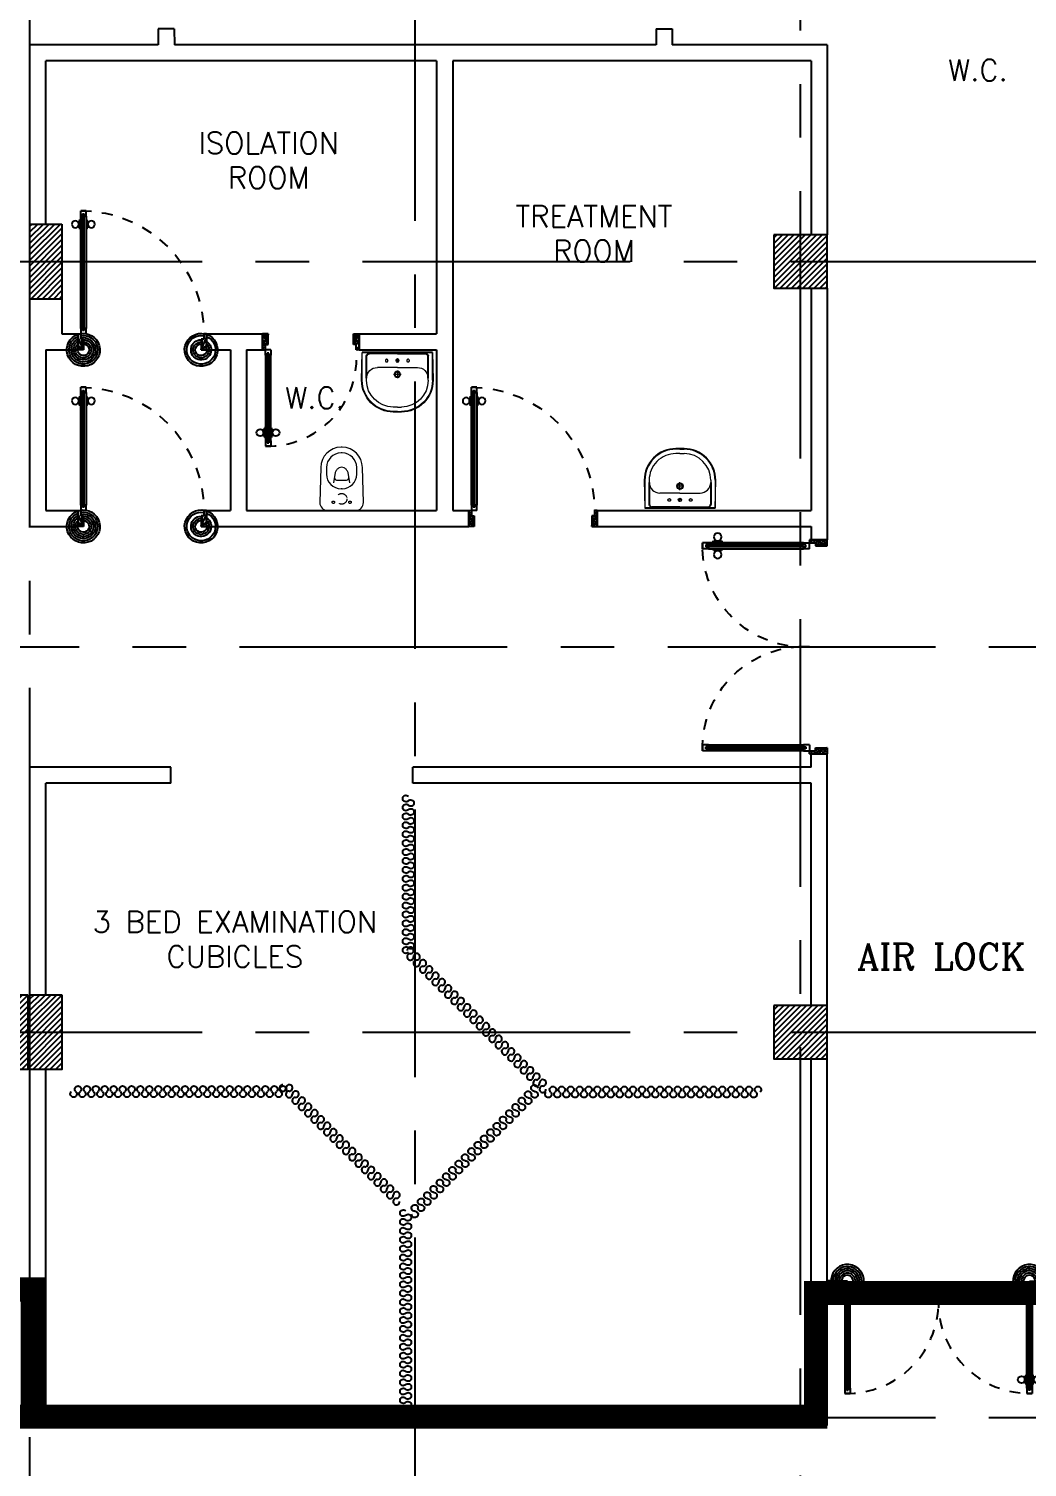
# Model space of a CAD drawing. Extents: x 417819.9 to 417911.9, y 43448 to 43539.2.
# Drawn here: x 417873.49 to 417882.81, y 43507.23 to 43520.67 of the extents above; entities that cross this region are included whole.
import ezdxf
from ezdxf.enums import TextEntityAlignment as Align

# ---------------------------------------------------------------- set-up
doc = ezdxf.new("R2010")
doc.units = 0
doc.header["$MEASUREMENT"] = 0
for name, pattern in [('CENTERX2', [4, 2.5, -0.5, 0.5, -0.5]), ('DASHED', [0.75, 0.5, -0.25]), ('HIDDEN', [0.375, 0.25, -0.125]), ('HIDDEN2', [0.1875, 0.125, -0.0625])]:
    doc.linetypes.add(name, pattern=pattern)
doc.layers.get('0').update_dxf_attribs({"linetype": 'CONTINUOUS'})
for name, color, linetype in [('AXES', 11, 'CENTERX2'), ('COL', 2, 'CONTINUOUS'), ('DOOR', 4, 'CONTINUOUS'), ('DOOR-DIM', 3, 'CONTINUOUS'), ('EJ', 8, 'CONTINUOUS'), ('FHC', 2, 'CONTINUOUS'), ('firezone', 4, 'CONTINUOUS'), ('FIX', 3, 'CONTINUOUS'), ('HAT', 8, 'CONTINUOUS'), ('RM-NAME', 2, 'CONTINUOUS'), ('TXT', 2, 'CONTINUOUS'), ('WALL', 2, 'CONTINUOUS')]:
    doc.layers.add(name, color=color, linetype=linetype)
doc.layers.get('DOOR-DIM').off()
doc.layers.get('EJ').off()
doc.styles.add('ROMANC', font='romanc', dxfattribs={"height": 0.1})
doc.styles.add('ROMANS', font='ROMANS.shx', dxfattribs={"width": 0.6})
doc.styles.get("Standard").update_dxf_attribs({"font": 'TXT.shx'})
doc.linetypes.add('SMOKE', pattern='A,0.5,-0.2,["SMOKE",Standard,S=0.1,R=0,X=-0.1,Y=-0.05],-0.5', length=1.2)

# ---------------------------------------------------------------- blocks, each defined once
blk = doc.blocks.new('RM1')
at = {"layer": 'RM-NAME', "style": 'ROMANS'}
for tag, p in [('ROOMNAME1', (0, 324)), ('ROOMNAME2', (0, 0))]:
    blk.add_attdef(tag, text='', height=200, dxfattribs=at).set_placement(p, align=Align.MIDDLE)
blk = doc.blocks.new('A$C272A55A0')
at = {"layer": 'DOOR', "color": 0, "linetype": 'ByBlock'}
for p, q in [((0, 900), (0, 1050)), ((50, 1050), (0, 1050)), ((50, 950), (50, 1050)), ((1750, 950), (1750, 1050)), ((1750, 1050), (1800, 1050)), ((1800, 1050), (1800, 900)), ((0, 900), (25, 900)), ((25, 950), (50, 950)), ((25, 900), (25, 950)), ((75, 900), (25, 900)), ((25, 850), (25, 900)), ((42, 850), (25, 850)), ((58, 870), (42, 870)), ((42, 870), (42, 850)), ((58, 850), (58, 870)), ((75, 850), (58, 850)), ((75, 900), (75, 850)), ((1725, 900), (1775, 900)), ((1725, 900), (1725, 850)), ((1725, 850), (1742, 850)), ((1742, 870), (1758, 870)), ((1742, 850), (1742, 870)), ((1775, 950), (1750, 950)), ((1758, 870), (1758, 850)), ((1758, 850), (1775, 850)), ((1775, 900), (1775, 950)), ((1800, 900), (1775, 900)), ((1775, 850), (1775, 900)), ((1718, 160), (1709, 160)), ((1709, 95), (1709, 160)), ((1725, 173), (1718, 173)), ((1718, 173), (1718, 83)), ((1718, 95), (1718, 160)), ((1775, 173), (1782, 173)), ((1782, 173), (1782, 83)), ((1782, 160), (1791, 160)), ((1782, 95), (1782, 160)), ((1791, 95), (1791, 160)), ((25, 50), (42, 50)), ((25, 50), (25, 0)), ((25, 0), (75, 0)), ((75, 0), (25, 0)), ((42, 50), (42, 30)), ((42, 30), (58, 30)), ((58, 50), (75, 50)), ((58, 50), (58, 30)), ((75, 50), (75, 0)), ((1718, 95), (1709, 95)), ((1725, 83), (1718, 83)), ((1742, 50), (1725, 50)), ((1725, 50), (1725, 0)), ((1775, 0), (1725, 0)), ((1725, 0), (1775, 0)), ((1742, 50), (1742, 30)), ((1758, 30), (1742, 30)), ((1775, 50), (1758, 50)), ((1758, 50), (1758, 30)), ((1775, 83), (1782, 83)), ((1775, 50), (1775, 0)), ((1782, 95), (1791, 95))]:
    blk.add_line(p, q, dxfattribs=at)
at = {"layer": 'DOOR', "color": 9, "linetype": 'ByBlock'}
for p, q in [((50, 1050), (0, 1010)), ((50, 1050), (0, 937)), ((50, 1050), (37, 950)), ((1750, 1050), (1800, 1010)), ((1750, 1050), (1800, 937)), ((1750, 1050), (1763, 950))]:
    blk.add_line(p, q, dxfattribs=at)
at = {"layer": 'DOOR', "linetype": 'ByBlock'}
for p, q in [((25, 850), (25, 50)), ((42, 850), (42, 50)), ((58, 850), (58, 50)), ((75, 50), (75, 850)), ((1725, 50), (1725, 850)), ((1742, 850), (1742, 50)), ((1758, 850), (1758, 50)), ((1775, 850), (1775, 50))]:
    blk.add_line(p, q, dxfattribs=at)
at = {"layer": 'DOOR', "color": 0, "linetype": 'ByBlock'}
for centre in [(1676, 128), (1824, 128)]:
    blk.add_circle(centre, 32.4, dxfattribs=at)
at = {"layer": 'DOOR', "color": 9, "linetype": 'ByBlock'}
for centre, radius, start, end in [((50, 1050), 54.4, 203.2074, 270), ((50, 1050), 74.4, 227.7764, 270), ((50, 1050), 94.4, 238.0182, 270), ((50, 1050), 34.4, 180, 270), ((50, 1050), 14.4, 180, 270), ((1750, 1050), 14.4, 270, 0), ((1750, 1050), 34.4, 270, 0), ((1750, 1050), 54.4, 270, 336.7926), ((1750, 1050), 74.4, 270, 312.2236), ((1750, 1050), 94.4, 270, 301.9818), ((50, 1050), 114, 244.0838, 257.3774), ((50, 1050), 134, 248.1598, 259.28), ((50, 1050), 154, 251.1053, 256.2858), ((1750, 1050), 114, 282.6226, 295.9162), ((1750, 1050), 134, 280.72, 291.8402), ((1750, 1050), 154, 283.7142, 288.8947)]:
    blk.add_arc(centre, radius, start, end, dxfattribs=at)
at = {"layer": 'DOOR', "linetype": 'HIDDEN', "ltscale": 0.5}
for centre, start, end in [((50, 851), 268.3174, 3.2965), ((1750, 851), 176.7035, 271.6826)]:
    blk.add_arc(centre, 851, start, end, dxfattribs=at)
at = {"layer": 'WALL', "linetype": 'ByBlock'}
blk.add_line((1800, 900), (1800, 1050), dxfattribs=at)
blk = doc.blocks.new('*X750')
at = {"color": 0}
for p, q in [((73379, 55136), (73844, 55601)), ((73379, 55189), (73791, 55601)), ((73379, 55242), (73738, 55601)), ((73379, 55295), (73685, 55601)), ((73379, 55348), (73632, 55601)), ((73379, 55401), (73579, 55601)), ((73379, 55454), (73526, 55601)), ((73379, 55507), (73473, 55601)), ((73379, 55560), (73420, 55601)), ((73397, 55101), (73879, 55583)), ((73450, 55101), (73879, 55530)), ((73503, 55101), (73879, 55477)), ((73556, 55101), (73879, 55424)), ((73610, 55101), (73879, 55371)), ((73663, 55101), (73879, 55318)), ((73716, 55101), (73879, 55265)), ((73769, 55101), (73879, 55212)), ((73822, 55101), (73879, 55159)), ((73875, 55101), (73879, 55106))]:
    blk.add_line(p, q, dxfattribs=at)
blk = doc.blocks.new('COL50')
at = {"layer": 'COL'}
blk.add_lwpolyline([(-250, 250), (-250, -250), (250, -250), (250, 250)], close=True, dxfattribs=at)
blk = doc.blocks.new('*X749')
at = {"color": 0}
for p, q in [((73379, 62348), (73832, 62801)), ((73379, 62401), (73779, 62801)), ((73379, 62454), (73726, 62801)), ((73379, 62507), (73673, 62801)), ((73379, 62560), (73620, 62801)), ((73379, 62614), (73567, 62801)), ((73379, 62667), (73514, 62801)), ((73379, 62720), (73461, 62801)), ((73379, 62773), (73408, 62801)), ((73385, 62301), (73879, 62795)), ((73438, 62301), (73879, 62742)), ((73491, 62301), (73879, 62689)), ((73544, 62301), (73879, 62636)), ((73597, 62301), (73879, 62583)), ((73650, 62301), (73879, 62530)), ((73703, 62301), (73879, 62477)), ((73756, 62301), (73879, 62424)), ((73809, 62301), (73879, 62371)), ((73862, 62301), (73879, 62318))]:
    blk.add_line(p, q, dxfattribs=at)
blk = doc.blocks.new('C11')
at = {"layer": 'HAT'}
h = blk.add_hatch(dxfattribs=at)
h.set_pattern_fill('ANSI31', color=256, scale=300, style=0)
h.set_pattern_definition([(45, (-383765.23, -62181), (-26.5165043, 26.5165043), [])])
h.paths.add_polyline_path([(-20, 350), (-20, 700), (-320, 700), (-320, 350)])
h.paths.add_polyline_path([(-320, 0), (-20, 0), (-20, 350), (-320, 350)])
h = blk.add_hatch(dxfattribs=at)
h.set_pattern_fill('ANSI31', color=256, scale=300, style=0)
h.set_pattern_definition([(45, (-383445.23, -62181), (-26.5165043, 26.5165043), [])])
h.paths.add_polyline_path([(300, 350), (300, 700), (0, 700), (0, 350)])
h.paths.add_polyline_path([(0, 0), (300, 0), (300, 350), (0, 350)])
at = {"layer": 'COL'}
for points in [[(-20, 700), (-20, 0), (-320, 0), (-320, 700)], [(300, 700), (300, 0), (0, 0), (0, 700)]]:
    blk.add_lwpolyline(points, close=True, dxfattribs=at)
blk = doc.blocks.new('DOOR100')
at = {"layer": 'DOOR', "color": 7, "linetype": 'ByBlock'}
for p, q in [((-82, 1128), (-82, 1218)), ((-75, 1218), (-82, 1218)), ((-75, 1250), (-75, 1300)), ((-75, 1300), (-25, 1300)), ((-25, 1300), (-75, 1300)), ((-58, 1250), (-75, 1250)), ((-58, 1250), (-58, 1270)), ((-42, 1270), (-58, 1270)), ((-42, 1250), (-42, 1270)), ((-25, 1250), (-42, 1250)), ((-25, 1250), (-25, 1300)), ((-25, 1218), (-18, 1218)), ((-18, 1128), (-18, 1218)), ((-91, 1205), (-91, 1140)), ((-82, 1205), (-91, 1205)), ((-82, 1140), (-91, 1140)), ((-82, 1205), (-82, 1140)), ((-75, 1128), (-82, 1128)), ((-25, 1128), (-18, 1128)), ((-18, 1205), (-18, 1140)), ((-18, 1205), (-9, 1205)), ((-18, 1140), (-9, 1140)), ((-9, 1205), (-9, 1140)), ((-1200, 0), (-1200, 150)), ((-1200, 150), (-1175, 150)), ((-1200, 150), (-1200, 0)), ((-1175, 150), (-1175, 100)), ((-75, 200), (-58, 200)), ((-75, 150), (-75, 200)), ((-75, 150), (-25, 150)), ((-58, 200), (-58, 180)), ((-58, 180), (-42, 180)), ((-42, 200), (-25, 200)), ((-42, 180), (-42, 200)), ((-25, 200), (-25, 150)), ((0, 150), (-25, 150)), ((-25, 150), (-25, 100)), ((0, 0), (0, 150)), ((0, 150), (0, 0)), ((-1150, 0), (-1200, 114)), ((-1150, 0), (-1200, 40)), ((-1150, 0), (-1200, 0)), ((-1175, 100), (-1150, 100)), ((-1150, 0), (-1163, 100)), ((-1150, 100), (-1150, 0)), ((-50, 0), (0, 114)), ((-50, 100), (-50, 0)), ((-50, 0), (-37, 100)), ((-25, 100), (-50, 100)), ((-50, 0), (0, 40)), ((-50, 0), (0, 0))]:
    blk.add_line(p, q, dxfattribs=at)
at = {"layer": 'DOOR', "linetype": 'ByBlock'}
for p, q in [((-75, 1250), (-75, 200)), ((-58, 200), (-58, 1250)), ((-42, 200), (-42, 1250)), ((-25, 200), (-25, 1250))]:
    blk.add_line(p, q, dxfattribs=at)
at = {"layer": 'DOOR', "color": 7, "linetype": 'ByBlock'}
for centre in [(-124, 1173), (24, 1173)]:
    blk.add_circle(centre, 32.4, dxfattribs=at)
at = {"layer": 'DOOR', "linetype": 'HIDDEN', "ltscale": 0.5}
blk.add_arc((-25, 150), 1150, 90, 180, dxfattribs=at)
at = {"layer": 'DOOR', "color": 7, "linetype": 'ByBlock'}
for centre, radius, start, end in [((-1150, 0), 154, 103.7142, 108.8947), ((-50, 0), 154, 71.1053, 76.2858), ((-1150, 0), 134, 100.72, 111.8402), ((-1150, 0), 94.4, 90, 121.9818), ((-1150, 0), 74.4, 90, 132.2236), ((-1150, 0), 54.4, 90, 156.7926), ((-1150, 0), 34.4, 90, 180), ((-1150, 0), 14.4, 90, 180), ((-50, 0), 94.4, 58.0182, 90), ((-50, 0), 74.4, 47.7764, 90), ((-50, 0), 54.4, 23.2074, 90), ((-50, 0), 34.4, 0, 90), ((-50, 0), 14.4, 0, 90), ((-50, 0), 134, 68.1598, 79.28), ((-50, 0), 114, 64.0838, 77.3774)]:
    blk.add_arc(centre, radius, start, end, dxfattribs=at)
blk = doc.blocks.new('DOOR90')
at = {"layer": 'DOOR', "color": 7, "linetype": 'ByBlock'}
for p, q in [((-150, 0), (0, 0)), ((-150, 0), (-150, -25)), ((0, -50), (-114, 0)), ((0, -50), (-40, 0)), ((0, -50), (0, 0)), ((-1000, -25), (-1050, -25)), ((-1050, -75), (-1050, -25)), ((-1050, -25), (-1050, -75)), ((-1000, -75), (-1050, -75)), ((-1000, -42), (-1020, -42)), ((-1020, -42), (-1020, -58)), ((-1000, -58), (-1020, -58)), ((-1000, -25), (-1000, -42)), ((-1000, -58), (-1000, -75)), ((-878, -18), (-968, -18)), ((-968, -25), (-968, -18)), ((-968, -75), (-968, -82)), ((-878, -82), (-968, -82)), ((-955, -9), (-890, -9)), ((-955, -18), (-955, -9)), ((-955, -18), (-890, -18)), ((-955, -82), (-890, -82)), ((-955, -82), (-955, -91)), ((-955, -91), (-890, -91)), ((-890, -18), (-890, -9)), ((-890, -82), (-890, -91)), ((-878, -25), (-878, -18)), ((-878, -75), (-878, -82)), ((-200, -25), (-150, -25)), ((-200, -42), (-200, -25)), ((-180, -42), (-200, -42)), ((-200, -58), (-180, -58)), ((-200, -75), (-200, -58)), ((-150, -75), (-200, -75)), ((-180, -58), (-180, -42)), ((-150, -25), (-100, -25)), ((-150, -75), (-150, -25)), ((-100, -25), (-100, -50)), ((0, -50), (-100, -37)), ((-100, -50), (0, -50)), ((-150, -875), (-100, -875)), ((-150, -900), (-150, -875)), ((-150, -900), (0, -900)), ((0, -900), (-150, -900)), ((0, -850), (-114, -900)), ((-100, -875), (-100, -850)), ((0, -850), (-100, -863)), ((-100, -850), (0, -850)), ((0, -850), (-40, -900)), ((0, -850), (0, -900))]:
    blk.add_line(p, q, dxfattribs=at)
at = {"layer": 'DOOR', "linetype": 'ByBlock'}
for p, q in [((-200, -25), (-1000, -25)), ((-200, -42), (-1000, -42)), ((-200, -58), (-1000, -58)), ((-1000, -75), (-200, -75))]:
    blk.add_line(p, q, dxfattribs=at)
at = {"layer": 'DOOR', "color": 7, "linetype": 'ByBlock'}
for centre in [(-923, 24), (-923, -124)]:
    blk.add_circle(centre, 32.4, dxfattribs=at)
for centre, radius, start, end in [((0, -50), 154, 161.1053, 166.2858), ((0, -50), 94.4, 148.0182, 180), ((0, -50), 134, 158.1598, 169.28), ((0, -50), 114, 154.0838, 167.3774), ((0, -50), 74.4, 137.7764, 180), ((0, -50), 54.4, 113.2074, 180), ((0, -50), 34.4, 90, 180), ((0, -50), 14.4, 90, 180), ((0, -850), 154, 193.7142, 198.8947), ((0, -850), 134, 190.72, 201.8402), ((0, -850), 94.4, 180, 211.9818), ((0, -850), 74.4, 180, 222.2236), ((0, -850), 54.4, 180, 246.7926), ((0, -850), 34.4, 180, 270), ((0, -850), 14.4, 180, 270)]:
    blk.add_arc(centre, radius, start, end, dxfattribs=at)
at = {"layer": 'DOOR', "linetype": 'HIDDEN', "ltscale": 0.5}
blk.add_arc((-222, -50), 828, 178.2701, 275.003, dxfattribs=at)
blk = doc.blocks.new('HF16162-P')
at = {"color": 8}
for centre, start, end in [((-0.04, 0.037), 313.5684, 226.4316), ((0.11, 0.037), 313.5684, 226.4316), ((0.261, 0.037), 313.5684, 226.4316), ((0.411, 0.037), 313.5684, 226.4316), ((0.562, 0.037), 313.5684, 226.4316), ((0.712, 0.037), 313.5684, 226.4316), ((0.863, 0.037), 313.5684, 226.4316), ((1.013, 0.037), 313.5684, 226.4316), ((1.164, 0.037), 313.5684, 226.4316), ((1.314, 0.037), 313.5684, 226.4316), ((1.465, 0.037), 313.5684, 226.4316), ((1.615, 0.037), 313.5684, 226.4316), ((1.766, 0.037), 313.5684, 226.4316), ((1.916, 0.037), 313.5684, 226.4316), ((2.067, 0.037), 313.5684, 226.4316), ((2.217, 0.037), 313.5684, 226.4316), ((2.368, 0.037), 313.5684, 226.4316), ((2.518, 0.037), 313.5684, 226.4316), ((2.669, 0.037), 313.5684, 226.4316), ((2.819, 0.037), 313.5684, 226.4316), ((2.97, 0.037), 313.5684, 226.4316), ((3.12, 0.037), 313.5684, 226.4316), ((3.27, 0.037), 313.5684, 226.4316), ((3.421, 0.037), 313.5684, 226.4316), ((0.035, -0.042), 133.5684, 46.4316), ((0.186, -0.042), 133.5684, 46.4316), ((0.336, -0.042), 133.5684, 46.4316), ((0.487, -0.042), 133.5684, 46.4316), ((0.637, -0.042), 133.5684, 46.4316), ((0.788, -0.042), 133.5684, 46.4316), ((0.938, -0.042), 133.5684, 46.4316), ((1.088, -0.042), 133.5684, 46.4316), ((1.239, -0.042), 133.5684, 46.4316), ((1.389, -0.042), 133.5684, 46.4316), ((1.54, -0.042), 133.5684, 46.4316), ((1.69, -0.042), 133.5684, 46.4316), ((1.841, -0.042), 133.5684, 46.4316), ((1.991, -0.042), 133.5684, 46.4316), ((2.142, -0.042), 133.5684, 46.4316), ((2.292, -0.042), 133.5684, 46.4316), ((2.443, -0.042), 133.5684, 46.4316), ((2.593, -0.042), 133.5684, 46.4316), ((2.744, -0.042), 133.5684, 46.4316), ((2.894, -0.042), 133.5684, 46.4316), ((3.045, -0.042), 133.5684, 46.4316), ((3.195, -0.042), 133.5684, 46.4316), ((3.346, -0.042), 133.5684, 46.4316), ((3.496, -0.042), 133.5684, 46.4316)]:
    blk.add_arc(centre, 0.0546, start, end, dxfattribs=at)
blk = doc.blocks.new('A$C49F1192B')
at = {"layer": 'DOOR', "color": 0, "linetype": 'ByBlock', "xscale": -1, "rotation": 270}
blk.add_blockref('DOOR100', (0, 1200), dxfattribs=at)
blk = doc.blocks.new('LAV1')
at = {"layer": 'FIX', "linetype": 'ByBlock'}
blk.add_line((-328, -25), (328, -25), dxfattribs=at)
at = {"layer": 'FIX', "linetype": 'Continuous', "lineweight": 20}
for p, q in [((-328, -285), (-328, -25)), ((328, -285), (328, -25)), ((-288, -285), (-288, -265)), ((0, -165), (-187, -165)), ((0, -165), (187, -165)), ((287, -285), (287, -265)), ((0, -535), (-38, -535)), ((0, -535), (38, -535)), ((0, -575), (-38, -575)), ((0, -575), (38, -575))]:
    blk.add_line(p, q, dxfattribs=at)
at = {"layer": 'FIX', "linetype": 'ByBlock', "ltscale": 0.3}
for p, q in [((-288, -265), (-288, -60)), ((0, -35), (-262, -35)), ((0, -35), (262, -35)), ((287, -265), (287, -60))]:
    blk.add_line(p, q, dxfattribs=at)
at = {"layer": 'FIX', "lineweight": 20}
for p, q in [((-16, -101), (15, -101)), ((0, -85), (0, -116))]:
    blk.add_line(p, q, dxfattribs=at)
at = {"layer": 'FIX', "linetype": 'DASHED', "lineweight": 20, "ltscale": 0.04}
for p, q in [((-36, -230), (37, -230)), ((0, -194), (0, -266))]:
    blk.add_line(p, q, dxfattribs=at)
at = {"layer": 'FIX', "linetype": 'Continuous', "lineweight": 20}
blk.add_lwpolyline([(295, -25), (0, -25), (-328, -25), (-334, -285, 0.414214), (-38, -582), (0, -582), (38, -582, 0.414214), (334, -285), (328, -25), (0, -25)], format="xyb", dxfattribs=at)
at = {"layer": 'FIX', "linetype": 'HIDDEN', "lineweight": 20, "ltscale": 0.05}
for centre in [(-100, -101), (100, -101)]:
    blk.add_circle(centre, 12.4, dxfattribs=at)
at = {"layer": 'FIX', "lineweight": 20}
for centre, radius in [((0, -101), 15.5), ((0, -230), 29.5), ((0, -230), 22.5)]:
    blk.add_circle(centre, radius, dxfattribs=at)
at = {"layer": 'FIX', "linetype": 'ByBlock', "ltscale": 0.3}
for centre, start, end in [((-262, -60), 90, 180), ((262, -60), 0, 90)]:
    blk.add_arc(centre, 25, start, end, dxfattribs=at)
at = {"layer": 'FIX', "linetype": 'Continuous', "lineweight": 20}
for centre, radius, start, end in [((-187, -265), 100, 90, 180), ((187, -265), 100, 0, 90), ((-38, -285), 290, 180, 270), ((-38, -285), 250, 180, 270), ((38, -285), 290, 270, 0), ((38, -285), 250, 270, 0)]:
    blk.add_arc(centre, radius, start, end, dxfattribs=at)
blk = doc.blocks.new('WC1')
at = {"layer": 'FIX', "lineweight": 20}
for p, q in [((35, 204), (-293, 194)), ((-230, 141), (-293, 141)), ((-482, 5), (-482, -5)), ((-429, 5), (-429, -5)), ((-289, 24), (-295, 0)), ((-295, 0), (-289, -24)), ((-150, 76), (-245, 60)), ((-94, 5), (-94, -5)), ((108, 0), (108, 131)), ((108, -131), (108, 0)), ((-245, -60), (-150, -76)), ((-293, -141), (-230, -141)), ((-293, -194), (35, -204)), ((32, -204), (35, -204))]:
    blk.add_line(p, q, dxfattribs=at)
at = {"layer": 'FIX', "linetype": 'Continuous', "lineweight": 20}
blk.add_line((-175, -47), (-175, 45), dxfattribs=at)
at = {"layer": 'FIX', "linetype": 'HIDDEN2', "lineweight": 20, "ltscale": 0.3}
blk.add_circle((0, 0), 49.8, dxfattribs=at)
at = {"layer": 'FIX', "linetype": 'HIDDEN', "lineweight": 20, "ltscale": 0.05}
for centre in [(32, 78), (32, -77)]:
    blk.add_circle(centre, 11.6, dxfattribs=at)
at = {"layer": 'FIX', "lineweight": 20}
for centre, radius, start, end in [((-293, 5), 189, 90, 180), ((-293, 5), 136, 90, 180), ((-230, 5), 136, 360, 90), ((35, 131), 73, 360, 90), ((-228, -7), 68.2, 128.9242, 152.8468), ((-219, -18), 82, 108.496, 128.9242), ((-293, -5), 189, 180, 270), ((-293, -5), 136, 180, 270), ((-228, 7), 68.2, 207.1532, 231.0758), ((-219, 18), 82, 231.0758, 251.504), ((-230, -5), 136, 270, 0), ((35, -131), 73, 270, 0)]:
    blk.add_arc(centre, radius, start, end, dxfattribs=at)
at = {"layer": 'FIX', "linetype": 'Continuous', "lineweight": 20}
for centre, start, end in [((-198, 46), 357.6662, 91.6121), ((-197, -46), 268.3879, 2.3338)]:
    blk.add_arc(centre, 22.3, start, end, dxfattribs=at)

msp = doc.modelspace()

# ---------------------------------------------------------------- hatches: boundary and pattern name
at = {"layer": 'FHC', "linetype": 'ByBlock', "ltscale": 0.3}
h = msp.add_hatch(dxfattribs=at)
h.set_pattern_fill('ANSI32', color=11, scale=175, angle=90, style=0)
h.set_pattern_definition([(135, (417904.34262, 43275.56314), (-0.046403882, -0.046403882), []), (135, (417904.34262, 43275.59408), (-0.046403882, -0.046403882), [])])
h.paths.add_polyline_path([(417873.2916, 43508.6793), (417873.1016, 43508.6793), (417873.1016, 43507.7593), (417873.2916, 43507.7593)])
h.paths.add_polyline_path([(417873.7127, 43507.5467), (417873.2919, 43507.5467), (417873.2919, 43507.8092), (417873.7127, 43507.8092)], flags=9)
at = {"layer": 'HAT'}
h = msp.add_hatch(dxfattribs=at)
h.set_pattern_fill('ANSI31', color=256, scale=0.3, style=0)
h.set_pattern_definition([(45, (417490.051385, 43455.963322), (-0.0265165043, 0.0265165043), [])])
h.paths.add_polyline_path([(417873.7966, 43518.4943), (417873.7966, 43518.8443), (417873.4966, 43518.8443), (417873.4966, 43518.4943)])
h.paths.add_polyline_path([(417873.4966, 43518.1443), (417873.7966, 43518.1443), (417873.7966, 43518.4943), (417873.4966, 43518.4943)])

# ---------------------------------------------------------------- linework, layer by layer
at = {"color": 8}
for centre, start, end in [((417877.0521, 43512.0574), 268.56836, 181.43164), ((417877.0506, 43511.997), 88.56836, 1.43164), ((417877.1095, 43511.9381), 88.56836, 1.43164), ((417877.111, 43511.9985), 268.56836, 181.43164), ((417877.1699, 43511.9396), 268.56836, 181.43164), ((417877.1684, 43511.8792), 88.56836, 1.43164), ((417877.2273, 43511.8203), 88.56836, 1.43164), ((417877.2288, 43511.8807), 268.56836, 181.43164), ((417877.2878, 43511.8218), 268.56836, 181.43164), ((417877.2862, 43511.7614), 88.56836, 1.43164), ((417877.3452, 43511.7025), 88.56836, 1.43164), ((417877.3467, 43511.7629), 268.56836, 181.43164), ((417877.4041, 43511.6436), 88.56836, 1.43164), ((417877.4056, 43511.704), 268.56836, 181.43164), ((417877.4645, 43511.6451), 268.56836, 181.43164), ((417877.463, 43511.5846), 88.56836, 1.43164), ((417877.5219, 43511.5257), 88.56836, 1.43164), ((417877.5234, 43511.5862), 268.56836, 181.43164), ((417877.5823, 43511.5272), 268.56836, 181.43164), ((417877.5808, 43511.4668), 88.56836, 1.43164), ((417877.6397, 43511.4079), 88.56836, 1.43164), ((417877.6412, 43511.4683), 268.56836, 181.43164), ((417877.7001, 43511.4094), 268.56836, 181.43164), ((417877.6986, 43511.349), 88.56836, 1.43164), ((417877.7575, 43511.2901), 88.56836, 1.43164), ((417877.7591, 43511.3505), 268.56836, 181.43164), ((417877.8165, 43511.2312), 88.56836, 1.43164), ((417877.818, 43511.2916), 268.56836, 181.43164), ((417877.8769, 43511.2327), 268.56836, 181.43164), ((417877.8754, 43511.1723), 88.56836, 1.43164), ((417877.9343, 43511.1134), 88.56836, 1.43164), ((417877.9358, 43511.1738), 268.56836, 181.43164), ((417877.9947, 43511.1149), 268.56836, 181.43164), ((417877.9932, 43511.0544), 88.56836, 1.43164), ((417878.0521, 43510.9955), 88.56836, 1.43164), ((417878.0536, 43511.056), 268.56836, 181.43164), ((417878.1125, 43510.997), 268.56836, 181.43164), ((417878.111, 43510.9366), 88.56836, 1.43164), ((417878.1699, 43510.8777), 88.56836, 1.43164), ((417878.1714, 43510.9381), 268.56836, 181.43164), ((417878.2303, 43510.8792), 268.56836, 181.43164), ((417875.8603, 43510.7717), 88.56836, 1.43164), ((417875.9192, 43510.7128), 88.56836, 1.43164), ((417875.9208, 43510.7732), 268.56836, 181.43164), ((417875.9797, 43510.7143), 268.56836, 181.43164), ((417878.2288, 43510.8188), 88.56836, 1.43164), ((417878.2877, 43510.7599), 88.56836, 1.43164), ((417878.2893, 43510.8203), 268.56836, 181.43164), ((417875.9782, 43510.6539), 88.56836, 1.43164), ((417876.0371, 43510.595), 88.56836, 1.43164), ((417876.0386, 43510.6554), 268.56836, 181.43164), ((417876.0975, 43510.5965), 268.56836, 181.43164), ((417876.096, 43510.5361), 88.56836, 1.43164), ((417876.1549, 43510.4772), 88.56836, 1.43164), ((417876.1564, 43510.5376), 268.56836, 181.43164), ((417876.2153, 43510.4787), 268.56836, 181.43164), ((417876.2742, 43510.4198), 268.56836, 181.43164), ((417876.2138, 43510.4183), 88.56836, 1.43164), ((417876.2727, 43510.3594), 88.56836, 1.43164), ((417876.3316, 43510.3004), 88.56836, 1.43164), ((417876.3331, 43510.3609), 268.56836, 181.43164), ((417876.392, 43510.302), 268.56836, 181.43164), ((417876.3905, 43510.2415), 88.56836, 1.43164), ((417876.4494, 43510.1826), 88.56836, 1.43164), ((417876.451, 43510.243), 268.56836, 181.43164), ((417876.5099, 43510.1841), 268.56836, 181.43164), ((417876.5084, 43510.1237), 88.56836, 1.43164), ((417876.5673, 43510.0648), 88.56836, 1.43164), ((417876.5688, 43510.1252), 268.56836, 181.43164), ((417876.6277, 43510.0663), 268.56836, 181.43164), ((417876.6262, 43510.0059), 88.56836, 1.43164), ((417876.6851, 43509.947), 88.56836, 1.43164), ((417876.6866, 43510.0074), 268.56836, 181.43164), ((417876.744, 43509.8881), 88.56836, 1.43164), ((417876.7455, 43509.9485), 268.56836, 181.43164), ((417876.8044, 43509.8896), 268.56836, 181.43164), ((417876.8029, 43509.8292), 88.56836, 1.43164), ((417876.8618, 43509.7702), 88.56836, 1.43164), ((417876.8633, 43509.8307), 268.56836, 181.43164), ((417876.9222, 43509.7718), 268.56836, 181.43164), ((417876.9207, 43509.7113), 88.56836, 1.43164)]:
    msp.add_arc(centre, 0.0302, start, end, dxfattribs=at)
at = {"color": 8, "extrusion": (0, 0, -1)}
for centre, major_axis, start_param, end_param in [((417877.0106, 43513.4768), (-0.0214, 0.0214), 3.1166059, 7.8789684), ((417877.0106, 43513.3934), (-0.0214, 0.0214), 3.1166059, 7.8789684), ((417877.0543, 43513.4351), (-0.0214, 0.0214), 6.2581985, 11.0205611), ((417877.0106, 43513.3101), (-0.0214, 0.0214), 3.1166059, 7.8789684), ((417877.0543, 43513.3518), (-0.0214, 0.0214), 6.2581985, 11.0205611), ((417877.0543, 43513.2685), (-0.0214, 0.0214), 6.2581985, 11.0205611), ((417877.0106, 43513.2268), (-0.0214, 0.0214), 3.1166059, 7.8789684), ((417877.0106, 43513.1435), (-0.0214, 0.0214), 3.1166059, 7.8789684), ((417877.0543, 43513.1852), (-0.0214, 0.0214), 6.2581985, 11.0205611), ((417877.0106, 43513.0602), (-0.0214, 0.0214), 3.1166059, 7.8789684), ((417877.0106, 43512.9769), (0.0214, 0.0214), 1.5458095, 6.3081721), ((417877.0543, 43513.1018), (-0.0214, 0.0214), 6.2581985, 11.0205611), ((417877.0543, 43513.0185), (-0.0214, 0.0214), 6.2581985, 11.0205611), ((417877.0106, 43512.8936), (-0.0214, 0.0214), 3.1166059, 7.8789684), ((417877.0543, 43512.9352), (-0.0214, 0.0214), 6.2581985, 11.0205611), ((417877.0543, 43512.8519), (-0.0214, 0.0214), 6.2581985, 11.0205611), ((417877.0106, 43512.8102), (-0.0214, 0.0214), 3.1166059, 7.8789684), ((417877.0106, 43512.7269), (-0.0214, 0.0214), 3.1166059, 7.8789684), ((417877.0543, 43512.7686), (-0.0214, 0.0214), 6.2581985, 11.0205611), ((417877.0106, 43512.6436), (-0.0214, 0.0214), 3.1166059, 7.8789684), ((417877.0543, 43512.6853), (-0.0214, 0.0214), 6.2581985, 11.0205611), ((417877.0543, 43512.602), (-0.0214, 0.0214), 6.2581985, 11.0205611), ((417877.0106, 43512.5603), (-0.0214, 0.0214), 3.1166059, 7.8789684), ((417877.0106, 43512.477), (-0.0214, 0.0214), 3.1166059, 7.8789684), ((417877.0543, 43512.5186), (-0.0214, 0.0214), 6.2581985, 11.0205611), ((417877.0543, 43512.4353), (-0.0214, 0.0214), 6.2581985, 11.0205611), ((417877.0106, 43512.3937), (-0.0214, 0.0214), 3.1166059, 7.8789684), ((417877.0106, 43512.3104), (0.0214, 0.0214), 1.5458095, 6.3081721), ((417877.0543, 43512.352), (0.0214, 0.0214), 4.6874022, 9.4497648), ((417877.0106, 43512.2271), (-0.0214, 0.0214), 3.1166059, 7.8789684), ((417877.0543, 43512.2687), (-0.0214, 0.0214), 6.2581985, 11.0205611), ((417877.0543, 43512.1854), (-0.0214, 0.0214), 6.2581985, 11.0205611), ((417877.0106, 43512.1437), (-0.0214, 0.0214), 3.1166059, 7.8789684), ((417877.0106, 43512.0604), (-0.0214, 0.0214), 3.1166059, 7.8789684), ((417877.0543, 43512.1021), (-0.0214, 0.0214), 6.2581985, 11.0205611), ((417878.1519, 43510.7121), (-0.0214, 0.0214), 3.902004, 8.6643666), ((417878.2108, 43510.771), (-0.0214, 0.0214), 3.902004, 8.6643666), ((417878.2123, 43510.7106), (-0.0214, 0.0214), 0.7604114, 5.5227739), ((417878.0341, 43510.5943), (-0.0214, 0.0214), 3.902004, 8.6643666), ((417878.093, 43510.6532), (-0.0214, 0.0214), 3.902004, 8.6643666), ((417878.0945, 43510.5928), (0.0214, 0.0214), -0.810385, 3.9519776), ((417878.1534, 43510.6517), (-0.0214, 0.0214), 0.7604114, 5.5227739), ((417877.8574, 43510.4176), (0.0214, 0.0214), 2.3312077, 7.0935703), ((417877.9163, 43510.4765), (0.0214, 0.0214), 2.3312077, 7.0935703), ((417877.9752, 43510.5354), (0.0214, 0.0214), 2.3312077, 7.0935703), ((417877.9767, 43510.475), (0.0214, 0.0214), -0.810385, 3.9519776), ((417878.0356, 43510.5339), (0.0214, 0.0214), -0.810385, 3.9519776), ((417877.7395, 43510.2997), (-0.0214, 0.0214), 3.902004, 8.6643666), ((417877.7984, 43510.3586), (0.0214, 0.0214), 2.3312077, 7.0935703), ((417877.8, 43510.2982), (-0.0214, 0.0214), 0.7604114, 5.5227739), ((417877.8589, 43510.3571), (-0.0214, 0.0214), 0.7604114, 5.5227739), ((417877.9178, 43510.4161), (0.0214, 0.0214), -0.810385, 3.9519776), ((417877.6217, 43510.1819), (-0.0214, 0.0214), 3.902004, 8.6643666), ((417877.6806, 43510.2408), (-0.0214, 0.0214), 3.902004, 8.6643666), ((417877.6821, 43510.1804), (-0.0214, 0.0214), 0.7604114, 5.5227739), ((417877.741, 43510.2393), (-0.0214, 0.0214), 0.7604114, 5.5227739), ((417877.5039, 43510.0641), (-0.0214, 0.0214), 3.902004, 8.6643666), ((417877.5628, 43510.123), (-0.0214, 0.0214), 3.902004, 8.6643666), ((417877.5643, 43510.0626), (0.0214, 0.0214), -0.810385, 3.9519776), ((417877.6232, 43510.1215), (0.0214, 0.0214), -0.810385, 3.9519776), ((417877.3272, 43509.8874), (0.0214, 0.0214), 2.3312077, 7.0935703), ((417877.3861, 43509.9463), (0.0214, 0.0214), 2.3312077, 7.0935703), ((417877.3876, 43509.8858), (-0.0214, 0.0214), 0.7604114, 5.5227739), ((417877.445, 43510.0052), (0.0214, 0.0214), 2.3312077, 7.0935703), ((417877.4465, 43509.9448), (0.0214, 0.0214), -0.810385, 3.9519776), ((417877.5054, 43510.0037), (0.0214, 0.0214), -0.810385, 3.9519776), ((417877.2093, 43509.7695), (-0.0214, 0.0214), 3.902004, 8.6643666), ((417877.2682, 43509.8284), (0.0214, 0.0214), 2.3312077, 7.0935703), ((417877.2698, 43509.768), (-0.0214, 0.0214), 0.7604114, 5.5227739), ((417877.3287, 43509.8269), (-0.0214, 0.0214), 0.7604114, 5.5227739), ((417877.0915, 43509.6517), (-0.0214, 0.0214), 3.902004, 8.6643666), ((417877.1504, 43509.7106), (-0.0214, 0.0214), 3.902004, 8.6643666), ((417877.1519, 43509.6502), (-0.0214, 0.0214), 0.7604114, 5.5227739), ((417877.2108, 43509.7091), (-0.0214, 0.0214), 0.7604114, 5.5227739), ((417876.9854, 43509.604), (-0.0214, 0.0214), 3.1166059, 7.8789684), ((417876.9854, 43509.5207), (-0.0214, 0.0214), 3.1166059, 7.8789684), ((417877.0292, 43509.5623), (-0.0214, 0.0214), 6.2581985, 11.0205611), ((417877.0292, 43509.479), (-0.0214, 0.0214), 6.2581985, 11.0205611), ((417877.093, 43509.5913), (0.0214, 0.0214), -0.810385, 3.9519776), ((417876.9854, 43509.4373), (-0.0214, 0.0214), 3.1166059, 7.8789684), ((417876.9854, 43509.354), (-0.0214, 0.0214), 3.1166059, 7.8789684), ((417877.0292, 43509.3957), (-0.0214, 0.0214), 6.2581985, 11.0205611), ((417876.9854, 43509.2707), (-0.0214, 0.0214), 3.1166059, 7.8789684), ((417877.0292, 43509.3124), (-0.0214, 0.0214), 6.2581985, 11.0205611), ((417877.0292, 43509.2291), (-0.0214, 0.0214), 6.2581985, 11.0205611), ((417876.9854, 43509.1874), (-0.0214, 0.0214), 3.1166059, 7.8789684), ((417876.9854, 43509.1041), (0.0214, 0.0214), 1.5458095, 6.3081721), ((417877.0292, 43509.1458), (-0.0214, 0.0214), 6.2581985, 11.0205611), ((417876.9854, 43509.0208), (-0.0214, 0.0214), 3.1166059, 7.8789684), ((417877.0292, 43509.0624), (-0.0214, 0.0214), 6.2581985, 11.0205611), ((417877.0292, 43508.9791), (-0.0214, 0.0214), 6.2581985, 11.0205611), ((417876.9854, 43508.9375), (-0.0214, 0.0214), 3.1166059, 7.8789684), ((417876.9854, 43508.8542), (-0.0214, 0.0214), 3.1166059, 7.8789684), ((417877.0292, 43508.8958), (-0.0214, 0.0214), 6.2581985, 11.0205611), ((417877.0292, 43508.8125), (-0.0214, 0.0214), 6.2581985, 11.0205611), ((417876.9854, 43508.7708), (-0.0214, 0.0214), 3.1166059, 7.8789684), ((417876.9854, 43508.6875), (-0.0214, 0.0214), 3.1166059, 7.8789684), ((417877.0292, 43508.7292), (-0.0214, 0.0214), 6.2581985, 11.0205611), ((417876.9854, 43508.6042), (-0.0214, 0.0214), 3.1166059, 7.8789684), ((417877.0292, 43508.6459), (-0.0214, 0.0214), 6.2581985, 11.0205611), ((417877.0292, 43508.5626), (-0.0214, 0.0214), 6.2581985, 11.0205611), ((417876.9854, 43508.5209), (-0.0214, 0.0214), 3.1166059, 7.8789684), ((417876.9854, 43508.4376), (0.0214, 0.0214), 1.5458095, 6.3081721), ((417877.0292, 43508.4792), (0.0214, 0.0214), 4.6874022, 9.4497648), ((417876.9854, 43508.3543), (-0.0214, 0.0214), 3.1166059, 7.8789684), ((417876.9854, 43508.271), (-0.0214, 0.0214), 3.1166059, 7.8789684), ((417877.0292, 43508.3959), (-0.0214, 0.0214), 6.2581985, 11.0205611), ((417877.0292, 43508.3126), (-0.0214, 0.0214), 6.2581985, 11.0205611), ((417876.9854, 43508.1876), (-0.0214, 0.0214), 3.1166059, 7.8789684), ((417877.0292, 43508.2293), (-0.0214, 0.0214), 6.2581985, 11.0205611), ((417877.0292, 43508.146), (-0.0214, 0.0214), 6.2581985, 11.0205611), ((417876.9854, 43508.1043), (-0.0214, 0.0214), 3.1166059, 7.8789684), ((417876.9854, 43508.021), (0.0214, 0.0214), 1.5458095, 6.3081721), ((417877.0292, 43508.0627), (0.0214, 0.0214), 4.6874022, 9.4497648), ((417876.9854, 43507.9377), (-0.0214, 0.0214), 3.1166059, 7.8789684), ((417877.0292, 43507.9794), (-0.0214, 0.0214), 6.2581985, 11.0205611), ((417877.0292, 43507.8961), (-0.0214, 0.0214), 6.2581985, 11.0205611), ((417876.9854, 43507.8544), (-0.0214, 0.0214), 3.1166059, 7.8789684), ((417877.0292, 43507.8127), (0.0214, 0.0214), 4.6874022, 9.4497648)]:
    msp.add_ellipse(centre, major_axis=major_axis, ratio=1, start_param=start_param, end_param=end_param, dxfattribs=at)
at = {"layer": 'AXES'}
for p, q in [((417880.6966, 43448.6529), (417880.6966, 43538.4875)), ((417873.4966, 43460.01), (417873.4966, 43538.1375)), ((417877.0966, 43466.8743), (417877.0966, 43525.6943)), ((417820.6052, 43518.4943), (417889.6966, 43518.4943)), ((417831.4566, 43514.8943), (417889.6966, 43514.8943)), ((417820.6052, 43511.2943), (417889.6966, 43511.2943)), ((417831.4566, 43507.6943), (417889.6966, 43507.6943))]:
    msp.add_line(p, q, dxfattribs=at)
at = {"layer": 'COL'}
msp.add_lwpolyline([(417873.7966, 43518.8443), (417873.7966, 43518.1443), (417873.4966, 43518.1443), (417873.4966, 43518.8443)], close=True, dxfattribs=at)
at = {"layer": 'firezone', "linetype": 'SMOKE', "const_width": 0.225}
for points in [[(417863.7066, 43508.8895), (417873.6466, 43508.8895)], [(417873.524, 43508.9693), (417873.524, 43507.6943)], [(417880.8416, 43508.9693), (417880.8416, 43507.6943)], [(417880.945, 43508.8578), (417883.02, 43508.8578)], [(417873.3266, 43507.7022), (417880.9466, 43507.7022)]]:
    msp.add_lwpolyline(points, dxfattribs=at)
at = {"layer": 'WALL'}
for p, q in [((417874.8462, 43520.6693), (417874.6962, 43520.6693)), ((417874.6962, 43520.6693), (417874.6966, 43520.5193)), ((417874.8462, 43520.6693), (417874.8466, 43520.5193)), ((417879.347, 43520.6693), (417879.3466, 43520.5193)), ((417879.347, 43520.6693), (417879.497, 43520.6693)), ((417879.497, 43520.6693), (417879.4966, 43520.5193)), ((417874.6966, 43520.5193), (417873.4966, 43520.5193)), ((417879.3466, 43520.5193), (417874.8466, 43520.5193)), ((417880.9466, 43520.5193), (417879.4966, 43520.5193)), ((417880.9466, 43520.5193), (417880.9466, 43518.7443)), ((417873.4966, 43518.8443), (417873.4966, 43520.3693)), ((417873.6466, 43518.8443), (417873.6466, 43520.3693)), ((417877.2966, 43520.3693), (417873.6466, 43520.3693)), ((417877.2966, 43520.3693), (417877.2966, 43517.8193)), ((417880.7966, 43520.3693), (417877.4466, 43520.3693)), ((417877.4466, 43520.3693), (417877.4466, 43516.1693)), ((417880.7966, 43520.3693), (417880.7966, 43518.7443)), ((417873.7966, 43518.1443), (417873.7966, 43517.8193)), ((417880.7966, 43518.2443), (417880.7966, 43516.1693)), ((417880.9466, 43518.2443), (417880.9466, 43515.8943)), ((417873.7966, 43517.8193), (417873.9466, 43517.8193)), ((417873.9466, 43517.8193), (417873.9466, 43517.6693)), ((417873.9466, 43517.8193), (417873.9466, 43517.6693)), ((417875.1466, 43517.8193), (417875.1466, 43517.6693)), ((417875.1466, 43517.8193), (417875.6716, 43517.8193)), ((417875.1466, 43517.8193), (417875.1466, 43517.6693)), ((417875.6716, 43517.8193), (417875.6716, 43517.6693)), ((417876.5716, 43517.8193), (417876.5716, 43517.6693)), ((417876.5716, 43517.8193), (417877.2966, 43517.8193)), ((417873.6466, 43517.6693), (417873.9466, 43517.6693)), ((417873.6466, 43517.6693), (417873.6466, 43516.1693)), ((417875.1466, 43517.6693), (417875.3716, 43517.6693)), ((417875.3716, 43517.6693), (417875.3716, 43516.1693)), ((417875.5216, 43517.6693), (417875.5216, 43516.1693)), ((417875.5216, 43517.6693), (417875.6716, 43517.6693)), ((417876.5716, 43517.6693), (417877.2966, 43517.6693)), ((417877.2966, 43517.6693), (417877.2966, 43516.1693)), ((417873.6466, 43516.1693), (417873.9466, 43516.1693)), ((417873.9466, 43516.1693), (417873.9466, 43516.0193)), ((417873.9466, 43516.1693), (417873.9466, 43516.0193)), ((417873.9466, 43516.1693), (417873.9466, 43516.0193)), ((417875.1466, 43516.1693), (417875.1466, 43516.0193)), ((417875.1466, 43516.1693), (417875.3716, 43516.1693)), ((417875.1466, 43516.1693), (417875.1466, 43516.0193)), ((417875.5216, 43516.1693), (417877.2966, 43516.1693)), ((417877.4466, 43516.1693), (417877.5966, 43516.1693)), ((417877.5966, 43516.1693), (417877.5966, 43516.0193)), ((417877.5966, 43516.1693), (417877.5966, 43516.0193)), ((417877.5966, 43516.1693), (417877.5966, 43516.0193)), ((417878.7966, 43516.1693), (417878.7966, 43516.0193)), ((417878.7966, 43516.1693), (417880.7966, 43516.1693)), ((417873.4966, 43516.0193), (417873.9466, 43516.0193)), ((417875.1466, 43516.0193), (417877.5966, 43516.0193)), ((417878.7966, 43516.0193), (417880.7966, 43516.0193)), ((417880.7966, 43516.0193), (417880.7966, 43515.8943)), ((417880.7966, 43515.8943), (417880.9466, 43515.8943)), ((417880.7966, 43513.8943), (417880.9466, 43513.8943)), ((417880.7966, 43513.7693), (417880.7966, 43513.8943)), ((417880.9466, 43511.5443), (417880.9466, 43513.8943)), ((417873.4966, 43511.6443), (417873.4966, 43513.7693)), ((417874.8127, 43513.7693), (417873.4966, 43513.7693)), ((417874.8127, 43513.6193), (417874.8127, 43513.7693)), ((417877.0747, 43513.6193), (417877.0747, 43513.7693)), ((417880.7966, 43513.7693), (417877.0747, 43513.7693)), ((417873.6466, 43511.6443), (417873.6466, 43513.6193)), ((417874.8127, 43513.6193), (417873.6466, 43513.6193)), ((417880.7966, 43513.6193), (417877.0747, 43513.6193)), ((417880.7966, 43511.5443), (417880.7966, 43513.6193)), ((417880.7966, 43507.7693), (417880.7966, 43511.0443)), ((417880.9466, 43508.9693), (417880.9466, 43511.0443)), ((417873.4966, 43507.6193), (417873.4966, 43510.9443)), ((417873.6466, 43507.7693), (417873.6466, 43510.9443)), ((417881.0841, 43508.9693), (417880.9466, 43508.9693)), ((417881.0841, 43508.8193), (417881.0841, 43508.9693)), ((417880.9466, 43507.6193), (417880.9466, 43508.8193)), ((417881.0841, 43508.8193), (417880.9466, 43508.8193)), ((417873.6466, 43507.7693), (417880.7966, 43507.7693)), ((417873.4966, 43507.6193), (417880.9466, 43507.6193))]:
    msp.add_line(p, q, dxfattribs=at)

# ---------------------------------------------------------------- block references
at = {"layer": 'COL', "xscale": 0.001000000047497451, "yscale": 0.0009999999892897904, "zscale": 0.001}
for p in [(417880.6966, 43518.4943), (417880.6966, 43511.2943)]:
    msp.add_blockref('COL50', p, dxfattribs=at)
at = {"layer": 'DOOR', "xscale": -0.001000000047497451, "yscale": 0.0009999999892897904, "zscale": 0.001}
for p in [(417873.9466, 43517.6693), (417873.9466, 43516.0193)]:
    msp.add_blockref('DOOR100', p, dxfattribs=at)
at = {"layer": 'DOOR', "color": 0}
for name, p, xscale, yscale, zscale, rotation in [('A$C49F1192B', (417878.7966, 43516.0193), 0.0009999999892897904, 0.0009999999892897904, 0.001, 90), ('A$C272A55A0', (417879.7796, 43513.8943), -0.001111111101636197, 0.001111111101636197, 0.001111111111111111, 270)]:
    msp.add_blockref(name, p, dxfattribs=dict(at, xscale=xscale, yscale=yscale, zscale=zscale, rotation=rotation))
at = {"layer": 'DOOR', "color": 0, "xscale": 0.001000000047497451, "yscale": 0.0009999999892897904, "zscale": 0.001}
msp.add_blockref('A$C272A55A0', (417881.0841, 43507.919), dxfattribs=at)
at = {"layer": 'DOOR-DIM', "xscale": 0.0009999999892897904, "yscale": 0.0009999999892897904, "zscale": 0.001, "rotation": 90}
msp.add_blockref('DOOR90', (417875.6716, 43517.8193), dxfattribs=at)
at = {"layer": 'EJ', "color": 2, "linetype": 'ByBlock', "xscale": 0.001000000047497451, "yscale": 0.0009999999892897904, "zscale": 0.001}
msp.add_blockref('C11', (417873.4966, 43510.9443), dxfattribs=at)
at = {"layer": 'HAT'}
ref = msp.add_blockref('RM1', (417882.3539, 43520.2828), dxfattribs=dict(at, xscale=0.001000000047497451, yscale=0.0009999999892897904, zscale=0.001))
ref.add_attrib('ROOMNAME2', 'W.C.', dxfattribs={"layer": 'RM-NAME', "height": 0.2, "style": 'ROMANS'}).set_placement((417882.3539, 43520.2828), align=Align.MIDDLE)
ref = msp.add_blockref('RM1', (417875.7283, 43519.2781), dxfattribs=dict(at, xscale=0.001000000047497451, yscale=0.0009999999892897904, zscale=0.001))
ref.add_attrib('ROOMNAME2', 'ROOM', dxfattribs={"layer": 'RM-NAME', "height": 0.2, "style": 'ROMANS'}).set_placement((417875.7283, 43519.2781), align=Align.MIDDLE)
ref.add_attrib('ROOMNAME1', 'ISOLATION', dxfattribs={"layer": 'RM-NAME', "height": 0.2, "style": 'ROMANS'}).set_placement((417875.7283, 43519.6019), align=Align.MIDDLE)
ref = msp.add_blockref('RM1', (417878.7662, 43518.5929), dxfattribs=dict(at, xscale=0.001000000047497451, yscale=0.0009999999892897904, zscale=0.001))
ref.add_attrib('ROOMNAME2', 'ROOM', dxfattribs={"layer": 'RM-NAME', "height": 0.2, "style": 'ROMANS'}).set_placement((417878.7662, 43518.5929), align=Align.MIDDLE)
ref.add_attrib('ROOMNAME1', 'TREATMENT', dxfattribs={"layer": 'RM-NAME', "height": 0.2, "style": 'ROMANS'}).set_placement((417878.7662, 43518.9167), align=Align.MIDDLE)
at = {"layer": 'HAT', "xscale": 0.001000000047497451, "yscale": 0.0009999999892897904, "zscale": 0.001}
for name in ['*X749', '*X750']:
    msp.add_blockref(name, (417807.0674, 43455.9433), dxfattribs=at)
at = {"layer": 'HAT'}
ref = msp.add_blockref('RM1', (417876.1603, 43517.222), dxfattribs=dict(at, xscale=0.001000000047497451, yscale=0.0009999999892897904, zscale=0.001))
ref.add_attrib('ROOMNAME2', 'W.C.', dxfattribs={"layer": 'RM-NAME', "height": 0.2, "style": 'ROMANS'}).set_placement((417876.1603, 43517.222), align=Align.MIDDLE)
ref = msp.add_blockref('RM1', (417875.4114, 43512.0019), dxfattribs=dict(at, xscale=0.001000000047497451, yscale=0.0009999999892897904, zscale=0.001))
ref.add_attrib('ROOMNAME2', 'CUBICLES', dxfattribs={"layer": 'RM-NAME', "height": 0.2, "style": 'ROMANS'}).set_placement((417875.4114, 43512.0019), align=Align.MIDDLE)
ref.add_attrib('ROOMNAME1', '3 BED EXAMINATION', dxfattribs={"layer": 'RM-NAME', "height": 0.2, "style": 'ROMANS'}).set_placement((417875.4114, 43512.3257), align=Align.MIDDLE)
at = {"layer": 'WALL'}
for name, p, xscale, yscale, zscale in [('LAV1', (417876.9301, 43517.6698), -0.001000000047497451, 0.0009999999892897904, 0.001), ('HF16162-P', (417875.8405, 43510.7404), -0.5536417323164642, 0.5536417322873604, 0.5536417322834644), ('HF16162-P', (417880.2765, 43510.7356), -0.5536417323164642, 0.5536417322873604, 0.5536417322834644)]:
    msp.add_blockref(name, p, dxfattribs=dict(at, xscale=xscale, yscale=yscale, zscale=zscale))
at = {"layer": 'WALL', "yscale": 0.0009999999892897904, "zscale": 0.001}
for name, p, xscale, rotation in [('WC1', (417876.4091, 43516.2773), 0.0009999999892897904, 270), ('LAV1', (417879.5702, 43516.1655), 0.001000000047497451, 180)]:
    msp.add_blockref(name, p, dxfattribs=dict(at, xscale=xscale, rotation=rotation))

# ---------------------------------------------------------------- texts
at = {"layer": 'TXT', "style": 'ROMANC'}
msp.add_text('AIR LOCK', height=0.24, dxfattribs=at).set_placement((417882.0068, 43512.0011), align=Align.MIDDLE)

doc.saveas('drawing.dxf')
